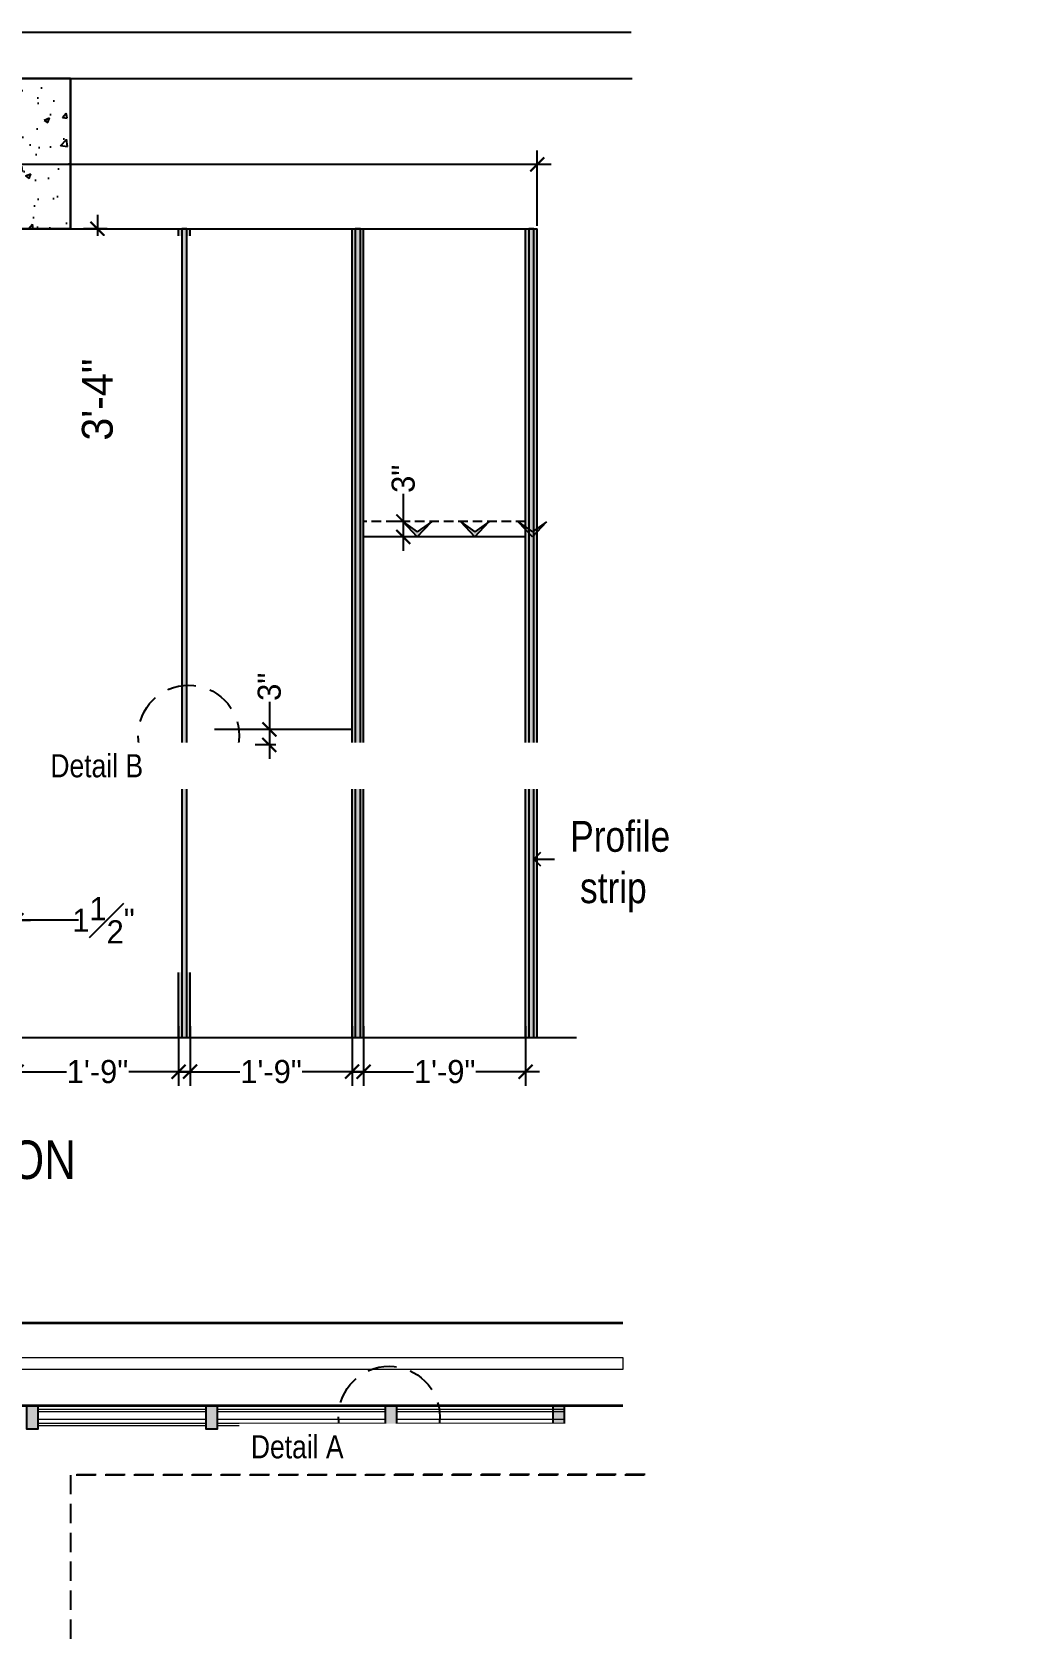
# Model space of a CAD drawing. Header units: inches. Extents: x -137722 to 81594, y -22256 to -1207.
# Drawn here: x -61846.1 to -61719.6, y -2160.4 to -1950.7 of the extents above; entities that cross this region are included whole.
import ezdxf

# ---------------------------------------------------------------- set-up
doc = ezdxf.new("R2010")
doc.units = ezdxf.units.IN
doc.header["$LTSCALE"] = 0.05
doc.header["$MEASUREMENT"] = 0
doc.header["$PDMODE"] = 3
doc.header["$PDSIZE"] = -4
doc.linetypes.add('A2-XREF-115_FURN$0$HIDDEN', pattern=[0.375, 0.25, -0.125])
doc.linetypes.add('DASHED2', pattern=[0.375, 0.25, -0.125])
doc.layers.get('Defpoints').update_dxf_attribs({"linetype": 'DASHED2'})
for name, color, linetype in [('beam', 7, 'Continuous'), ('Civil Dimension - Text', 7, 'Continuous'), ('Flooring Hatch', 251, 'Continuous'), ('text', 176, 'Continuous')]:
    doc.layers.add(name, color=color, linetype=linetype)
doc.layers.add('FURNITURE', color=36, linetype='Continuous', lineweight=18)
doc.layers.add('WALL', color=7, linetype='Continuous', lineweight=35)
doc.styles.add('4MMOF3-8', font='ARIALN.TTF', dxfattribs={"height": 5.12})
doc.styles.add('9-128OF1-4', font='stylu.ttf')
doc.dimstyles.new('DIM 1-4', dxfattribs={"dimtxt": 3.0792, "dimasz": 1.82, "dimexe": 1.82, "dimexo": 0, "dimgap": 0.09, "dimtad": 0, "dimzin": 0, "dimdsep": 46, "dimlunit": 4, "dimtxsty": '9-128OF1-4', "dimblk": 'ARCHTICK', "dimcen": 1.8125, "dimdle": 1.82, "dimclrd": 8, "dimclre": 8, "dimadec": 0, "dimazin": 0, "dimtfac": 1, "dimtofl": 0, "dimtmove": 0, "dimatfit": 3, "dimldrblk": 'OPEN90', "dimfxl": 1, "dimtolj": 1, "dimtzin": 0, "dimlwd": -1, "dimarcsym": 0})

# ---------------------------------------------------------------- blocks, each defined once
blk = doc.blocks.new('_ArchTick')
at = {"color": 0, "const_width": 0.15}
blk.add_lwpolyline([(-0.5, -0.5), (0.5, 0.5)], dxfattribs=at)
blk = doc.blocks.new('*D436')
at = {"layer": 'Civil Dimension - Text', "color": 8, "ltscale": 50, "transparency": 16777216}
for p, q in [((-61837.61, -1974.37), (-61837.61, -1992.3)), ((-61837.61, -2018.01), (-61837.61, -2004.45))]:
    blk.add_line(p, q, dxfattribs=at)
at = {"layer": 'Civil Dimension - Text', "color": 8, "lineweight": -2, "ltscale": 50, "transparency": 16777216}
for p, q in [((-61836.36, -1976.19), (-61839.43, -1976.19)), ((-61837.61, -2016.19), (-61839.43, -2016.19))]:
    blk.add_line(p, q, dxfattribs=at)
at = {"layer": 'Defpoints', "color": 0, "ltscale": 50, "transparency": 16777216}
for p in [(-61836.36, -1976.19), (-61837.61, -2016.19), (-61837.61, -2016.19)]:
    blk.add_point(p, dxfattribs=at)
at = {"layer": 'Civil Dimension - Text', "color": 8, "ltscale": 50, "transparency": 16777216, "xscale": 1.82, "yscale": 1.82, "zscale": 1.82}
for p, rotation in [((-61837.61, -1976.19), 90), ((-61837.61, -2016.19), 270)]:
    blk.add_blockref('_ArchTick', p, dxfattribs=dict(at, rotation=rotation))
at = {"layer": 'Civil Dimension - Text', "color": 0, "ltscale": 50, "transparency": 16777216, "insert": (-61837.61, -1998.37), "char_height": 4, "attachment_point": 5, "rotation": 90, "style": '9-128OF1-4'}
blk.add_mtext('\\A1;3\'-4"', dxfattribs=at)
blk = doc.blocks.new('_Open90')
at = {"color": 0, "linetype": 'ByBlock', "lineweight": -2}
for p, q in [((0, 0), (-1, 0)), ((-0.5, 0.5), (0, 0)), ((0, 0), (-0.5, -0.5))]:
    blk.add_line(p, q, dxfattribs=at)
blk = doc.blocks.new('*D440')
at = {"layer": 'Civil Dimension - Text', "color": 8, "lineweight": -2, "ltscale": 50, "transparency": 16777216}
for p, q in [((-61848.12, -2079.72), (-61848.12, -2087.44)), ((-61827.09, -2079.72), (-61827.09, -2087.44))]:
    blk.add_line(p, q, dxfattribs=at)
at = {"layer": 'Civil Dimension - Text', "color": 8, "ltscale": 50, "transparency": 16777216}
for p, q in [((-61849.94, -2085.62), (-61841.65, -2085.62)), ((-61825.27, -2085.62), (-61833.56, -2085.62))]:
    blk.add_line(p, q, dxfattribs=at)
at = {"layer": 'Defpoints', "color": 0, "ltscale": 50, "transparency": 16777216}
for p in [(-61848.12, -2079.72), (-61827.09, -2079.72), (-61848.12, -2085.62)]:
    blk.add_point(p, dxfattribs=at)
at = {"layer": 'Civil Dimension - Text', "color": 8, "ltscale": 50, "transparency": 16777216, "xscale": 1.82, "yscale": 1.82, "zscale": 1.82, "rotation": 180}
blk.add_blockref('_ArchTick', (-61848.12, -2085.62), dxfattribs=at)
at = {"layer": 'Civil Dimension - Text', "color": 8, "ltscale": 50, "transparency": 16777216, "xscale": 1.82, "yscale": 1.82, "zscale": 1.82}
blk.add_blockref('_ArchTick', (-61827.09, -2085.62), dxfattribs=at)
at = {"layer": 'Civil Dimension - Text', "color": 0, "ltscale": 50, "transparency": 16777216, "insert": (-61837.61, -2085.62), "char_height": 3, "attachment_point": 5, "style": '9-128OF1-4'}
blk.add_mtext('\\A1;1\'-9"', dxfattribs=at)
blk = doc.blocks.new('*D441')
at = {"layer": 'Civil Dimension - Text', "color": 8, "lineweight": -2, "ltscale": 50, "transparency": 16777216}
for p, q in [((-61825.59, -2079.72), (-61825.59, -2087.44)), ((-61804.56, -2079.72), (-61804.56, -2087.44))]:
    blk.add_line(p, q, dxfattribs=at)
at = {"layer": 'Civil Dimension - Text', "color": 8, "ltscale": 50, "transparency": 16777216}
for p, q in [((-61827.41, -2085.62), (-61819.12, -2085.62)), ((-61802.74, -2085.62), (-61811.03, -2085.62))]:
    blk.add_line(p, q, dxfattribs=at)
at = {"layer": 'Defpoints', "color": 0, "ltscale": 50, "transparency": 16777216}
for p in [(-61825.59, -2079.72), (-61804.56, -2079.72), (-61825.59, -2085.62)]:
    blk.add_point(p, dxfattribs=at)
at = {"layer": 'Civil Dimension - Text', "color": 8, "ltscale": 50, "transparency": 16777216, "xscale": 1.82, "yscale": 1.82, "zscale": 1.82, "rotation": 180}
blk.add_blockref('_ArchTick', (-61825.59, -2085.62), dxfattribs=at)
at = {"layer": 'Civil Dimension - Text', "color": 8, "ltscale": 50, "transparency": 16777216, "xscale": 1.82, "yscale": 1.82, "zscale": 1.82}
blk.add_blockref('_ArchTick', (-61804.56, -2085.62), dxfattribs=at)
at = {"layer": 'Civil Dimension - Text', "color": 0, "ltscale": 50, "transparency": 16777216, "insert": (-61815.08, -2085.62), "char_height": 3, "attachment_point": 5, "style": '9-128OF1-4'}
blk.add_mtext('\\A1;1\'-9"', dxfattribs=at)
blk = doc.blocks.new('*D442')
at = {"layer": 'Civil Dimension - Text', "color": 8, "lineweight": -2, "ltscale": 50, "transparency": 16777216}
for p, q in [((-61803.06, -2079.72), (-61803.06, -2087.44)), ((-61782.03, -2079.72), (-61782.03, -2087.44))]:
    blk.add_line(p, q, dxfattribs=at)
at = {"layer": 'Civil Dimension - Text', "color": 8, "ltscale": 50, "transparency": 16777216}
for p, q in [((-61804.88, -2085.62), (-61796.59, -2085.62)), ((-61780.21, -2085.62), (-61788.5, -2085.62))]:
    blk.add_line(p, q, dxfattribs=at)
at = {"layer": 'Defpoints', "color": 0, "ltscale": 50, "transparency": 16777216}
for p in [(-61803.06, -2079.72), (-61782.03, -2079.72), (-61803.06, -2085.62)]:
    blk.add_point(p, dxfattribs=at)
at = {"layer": 'Civil Dimension - Text', "color": 8, "ltscale": 50, "transparency": 16777216, "xscale": 1.82, "yscale": 1.82, "zscale": 1.82, "rotation": 180}
blk.add_blockref('_ArchTick', (-61803.06, -2085.62), dxfattribs=at)
at = {"layer": 'Civil Dimension - Text', "color": 8, "ltscale": 50, "transparency": 16777216, "xscale": 1.82, "yscale": 1.82, "zscale": 1.82}
blk.add_blockref('_ArchTick', (-61782.03, -2085.62), dxfattribs=at)
at = {"layer": 'Civil Dimension - Text', "color": 0, "ltscale": 50, "transparency": 16777216, "insert": (-61792.54, -2085.62), "char_height": 3, "attachment_point": 5, "style": '9-128OF1-4'}
blk.add_mtext('\\A1;1\'-9"', dxfattribs=at)
blk = doc.blocks.new('*D497')
at = {"layer": 'Civil Dimension - Text', "color": 8, "lineweight": -2, "ltscale": 50, "transparency": 16777216}
for p, q in [((-61917.22, -1976.17), (-61917.22, -1966.02)), ((-61780.53, -1975.82), (-61780.53, -1966.02))]:
    blk.add_line(p, q, dxfattribs=at)
at = {"layer": 'Civil Dimension - Text', "color": 8, "ltscale": 50, "transparency": 16777216}
for p, q in [((-61919.04, -1967.84), (-61881.08, -1967.84)), ((-61778.71, -1967.84), (-61864.05, -1967.84))]:
    blk.add_line(p, q, dxfattribs=at)
at = {"layer": 'Defpoints', "color": 0, "ltscale": 50, "transparency": 16777216}
for p in [(-61780.53, -1967.84), (-61917.22, -1976.17), (-61780.53, -1975.82)]:
    blk.add_point(p, dxfattribs=at)
at = {"layer": 'Civil Dimension - Text', "color": 8, "ltscale": 50, "transparency": 16777216, "xscale": 1.82, "yscale": 1.82, "zscale": 1.82, "rotation": 180}
blk.add_blockref('_ArchTick', (-61917.22, -1967.84), dxfattribs=at)
at = {"layer": 'Civil Dimension - Text', "color": 8, "ltscale": 50, "transparency": 16777216, "xscale": 1.82, "yscale": 1.82, "zscale": 1.82}
blk.add_blockref('_ArchTick', (-61780.53, -1967.84), dxfattribs=at)
at = {"layer": 'Civil Dimension - Text', "color": 0, "ltscale": 50, "transparency": 16777216, "insert": (-61872.57, -1967.84), "char_height": 3, "attachment_point": 5, "style": '9-128OF1-4'}
blk.add_mtext('\\A1;11\'-4{\\H1x;\\S5#8;}"', dxfattribs=at)
blk = doc.blocks.new('adwawd')
at = {"layer": 'Flooring Hatch', "ltscale": 50, "true_color": 0xcd6928, "transparency": 33554687}
h = blk.add_hatch(color=32, dxfattribs=at)
h.dxf.hatch_style = 1
h.paths.add_polyline_path([(-77941.34, -7094.04), (-77946.01, -7099.05), (-77941.34, -7095.73), (-77936.68, -7099.05)])
at = {"layer": 'Civil Dimension - Text', "color": 2, "ltscale": 50}
for p, q in [((-77941.34, -7094.04), (-77946.01, -7099.05)), ((-77946.01, -7099.05), (-77941.34, -7095.73)), ((-77941.34, -7094.04), (-77936.68, -7099.05)), ((-77936.68, -7099.05), (-77941.34, -7095.73))]:
    blk.add_line(p, q, dxfattribs=at)
blk = doc.blocks.new('*D590')
at = {"layer": 'Civil Dimension - Text', "color": 8, "lineweight": -2, "ltscale": 50, "transparency": 16777216}
for p, q in [((-61849.62, -2065.24), (-61849.62, -2067.78)), ((-61848.12, -2065.24), (-61848.12, -2067.78))]:
    blk.add_line(p, q, dxfattribs=at)
at = {"layer": 'Civil Dimension - Text', "color": 8, "ltscale": 50, "transparency": 16777216}
for p, q in [((-61851.44, -2065.96), (-61846.3, -2065.96)), ((-61840.07, -2065.96), (-61848.12, -2065.96))]:
    blk.add_line(p, q, dxfattribs=at)
at = {"layer": 'Defpoints', "color": 0, "ltscale": 50, "transparency": 16777216}
for p in [(-61849.62, -2065.24), (-61848.12, -2065.24), (-61848.12, -2065.96)]:
    blk.add_point(p, dxfattribs=at)
at = {"layer": 'Civil Dimension - Text', "color": 8, "ltscale": 50, "transparency": 16777216, "xscale": 1.82, "yscale": 1.82, "zscale": 1.82, "rotation": 180}
blk.add_blockref('_ArchTick', (-61849.62, -2065.96), dxfattribs=at)
at = {"layer": 'Civil Dimension - Text', "color": 8, "ltscale": 50, "transparency": 16777216, "xscale": 1.82, "yscale": 1.82, "zscale": 1.82}
blk.add_blockref('_ArchTick', (-61848.12, -2065.96), dxfattribs=at)
at = {"layer": 'Civil Dimension - Text', "color": 0, "ltscale": 50, "transparency": 16777216, "insert": (-61836.83, -2065.96), "char_height": 3, "attachment_point": 5, "style": '9-128OF1-4'}
blk.add_mtext('\\A1;1{\\H1x;\\S1#2;}"', dxfattribs=at)
blk = doc.blocks.new('*D599')
at = {"layer": 'Civil Dimension - Text', "color": 8, "ltscale": 50, "transparency": 16777216}
for p, q in [((-61815.3, -2037.6), (-61815.3, -2041.19)), ((-61815.3, -2039.37), (-61815.3, -2045.01))]:
    blk.add_line(p, q, dxfattribs=at)
at = {"layer": 'Civil Dimension - Text', "color": 8, "lineweight": -2, "ltscale": 50, "transparency": 16777216}
for p, q in [((-61814.44, -2041.19), (-61817.12, -2041.19)), ((-61814.44, -2043.19), (-61817.12, -2043.19))]:
    blk.add_line(p, q, dxfattribs=at)
at = {"layer": 'Defpoints', "color": 0, "ltscale": 50, "transparency": 16777216}
for p in [(-61814.44, -2041.19), (-61815.3, -2043.19), (-61814.44, -2043.19)]:
    blk.add_point(p, dxfattribs=at)
at = {"layer": 'Civil Dimension - Text', "color": 8, "ltscale": 50, "transparency": 16777216, "xscale": 1.82, "yscale": 1.82, "zscale": 1.82}
for p, rotation in [((-61815.3, -2041.19), 90), ((-61815.3, -2043.19), 270)]:
    blk.add_blockref('_ArchTick', p, dxfattribs=dict(at, rotation=rotation))
at = {"layer": 'Civil Dimension - Text', "color": 0, "ltscale": 50, "transparency": 16777216, "insert": (-61815.3, -2035.65), "char_height": 3, "attachment_point": 5, "rotation": 90, "style": '9-128OF1-4'}
blk.add_mtext('\\A1;3"', dxfattribs=at)
blk = doc.blocks.new('*D600')
at = {"layer": 'Civil Dimension - Text', "color": 8, "ltscale": 50, "transparency": 16777216}
for p, q in [((-61797.91, -2010.6), (-61797.91, -2014.19)), ((-61797.91, -2012.37), (-61797.91, -2018.01))]:
    blk.add_line(p, q, dxfattribs=at)
at = {"layer": 'Civil Dimension - Text', "color": 8, "lineweight": -2, "ltscale": 50, "transparency": 16777216}
for p, q in [((-61797.04, -2014.19), (-61799.73, -2014.19)), ((-61797.04, -2016.19), (-61799.73, -2016.19))]:
    blk.add_line(p, q, dxfattribs=at)
at = {"layer": 'Defpoints', "color": 0, "ltscale": 50, "transparency": 16777216}
for p in [(-61797.04, -2014.19), (-61797.91, -2016.19), (-61797.04, -2016.19)]:
    blk.add_point(p, dxfattribs=at)
at = {"layer": 'Civil Dimension - Text', "color": 8, "ltscale": 50, "transparency": 16777216, "xscale": 1.82, "yscale": 1.82, "zscale": 1.82}
for p, rotation in [((-61797.91, -2014.19), 90), ((-61797.91, -2016.19), 270)]:
    blk.add_blockref('_ArchTick', p, dxfattribs=dict(at, rotation=rotation))
at = {"layer": 'Civil Dimension - Text', "color": 0, "ltscale": 50, "transparency": 16777216, "insert": (-61797.91, -2008.65), "char_height": 3, "attachment_point": 5, "rotation": 90, "style": '9-128OF1-4'}
blk.add_mtext('\\A1;3"', dxfattribs=at)

msp = doc.modelspace()

# ---------------------------------------------------------------- hatches: boundary and pattern name
at = {"ltscale": 50, "true_color": 0xb3691e}
h = msp.add_hatch(color=32, dxfattribs=at)
h.dxf.hatch_style = 1
h.paths.add_polyline_path([(-61825.5914, -1976.1893), (-61827.0914, -1976.1893), (-61827.0914, -2081.1893), (-61825.5914, -2081.1893)])
h = msp.add_hatch(color=32, dxfattribs=at)
h.dxf.hatch_style = 1
h.paths.add_polyline_path([(-61803.0602, -1976.1893), (-61804.5602, -1976.1893), (-61804.5602, -2081.1893), (-61803.0602, -2081.1893)])
at = {"ltscale": 50, "true_color": 0xf1eb1f}
h = msp.add_hatch(color=2, dxfattribs=at)
h.dxf.hatch_style = 1
h.paths.add_polyline_path([(-61804.1402, -2081.1893), (-61803.4802, -2081.1893), (-61803.4802, -1976.1893), (-61804.1402, -1976.1893)])
at = {"ltscale": 50, "true_color": 0xb3691e}
h = msp.add_hatch(color=32, dxfattribs=at)
h.dxf.hatch_style = 1
h.paths.add_polyline_path([(-61780.529, -1976.1893), (-61782.029, -1976.1893), (-61782.029, -2081.1893), (-61780.529, -2081.1893)])
at = {"ltscale": 50, "true_color": 0xf1eb1f}
h = msp.add_hatch(color=2, dxfattribs=at)
h.dxf.hatch_style = 1
h.paths.add_polyline_path([(-61781.609, -2081.1898), (-61780.949, -2081.1898), (-61780.949, -1976.1898), (-61781.609, -1976.1898)])
at = {"ltscale": 50, "true_color": 0xb3691e}
h = msp.add_hatch(color=32, dxfattribs=at)
h.dxf.hatch_style = 1
h.paths.add_polyline_path([(-61846.8226, -2131.9734), (-61845.3226, -2131.9734), (-61845.3226, -2128.9734), (-61846.8226, -2128.9734)])
h = msp.add_hatch(color=32, dxfattribs=at)
h.dxf.hatch_style = 1
h.paths.add_polyline_path([(-61823.5414, -2131.9734), (-61822.0414, -2131.9734), (-61822.0414, -2128.9734), (-61823.5414, -2128.9734)])
h = msp.add_hatch(color=32, dxfattribs=at)
h.dxf.hatch_style = 1
h.paths.add_polyline_path([(-61800.2602, -2131.9734), (-61798.7602, -2131.9734), (-61798.7602, -2128.9734), (-61800.2602, -2128.9734)])
h = msp.add_hatch(color=32, dxfattribs=at)
h.dxf.hatch_style = 1
h.paths.add_polyline_path([(-61778.479, -2131.9734), (-61776.979, -2131.9734), (-61776.979, -2128.9734), (-61778.479, -2128.9734)])

# ---------------------------------------------------------------- linework, layer by layer
at = {"ltscale": 50}
for p, q in [((-61936.4662, -1950.6893), (-61768.3174, -1950.6893)), ((-61936.4662, -1956.6893), (-61768.2123, -1956.6893)), ((-61917.2162, -1976.1893), (-61780.529, -1976.1893)), ((-61827.0914, -2081.1893), (-61827.0914, -1976.1893)), ((-61825.5914, -2081.1893), (-61825.5914, -1976.1893)), ((-61804.5602, -2081.1893), (-61804.5602, -1976.1893)), ((-61803.0602, -2081.1893), (-61803.0602, -1976.1893)), ((-61782.029, -2081.1893), (-61782.029, -1976.1893)), ((-61780.529, -2081.1893), (-61780.529, -1976.1893)), ((-61827.0914, -2016.1893), (-61848.1226, -2016.1893)), ((-61782.029, -2016.1893), (-61803.0602, -2016.1893)), ((-61804.5602, -2041.1893), (-61825.5914, -2041.1893))]:
    msp.add_line(p, q, dxfattribs=at)
at = {"linetype": 'A2-XREF-115_FURN$0$HIDDEN', "ltscale": 100}
for p, q in [((-61827.0914, -2014.1893), (-61848.1226, -2014.1893)), ((-61782.029, -2014.1893), (-61803.0602, -2014.1893)), ((-61804.5602, -2043.1893), (-61825.5914, -2043.1893))]:
    msp.add_line(p, q, dxfattribs=at)
at = {"ltscale": 50}
for points in [[(-61804.1402, -2081.1893), (-61803.4802, -2081.1893), (-61803.4802, -1976.1893), (-61804.1402, -1976.1893)], [(-61781.609, -2081.1898), (-61780.949, -2081.1898), (-61780.949, -1976.1898), (-61781.609, -1976.1898)], [(-61846.8226, -2128.9734), (-61846.8226, -2131.9734), (-61845.3226, -2131.9734), (-61845.3226, -2128.9734)], [(-61823.5414, -2128.9734), (-61823.5414, -2131.9734), (-61822.0414, -2131.9734), (-61822.0414, -2128.9734)], [(-61800.2602, -2128.9734), (-61800.2602, -2131.9734), (-61798.7602, -2131.9734), (-61798.7602, -2128.9734)], [(-61778.479, -2128.9734), (-61778.479, -2131.9734), (-61776.979, -2131.9734), (-61776.979, -2128.9734)]]:
    msp.add_lwpolyline(points, close=True, dxfattribs=at)
at = {"color": 5, "lineweight": 13}
msp.add_lwpolyline([(-61769.3884, -2124.2811), (-61917.2162, -2124.2811), (-61917.2162, -2122.7193), (-61769.3884, -2122.7193)], close=True, dxfattribs=at)
at = {"linetype": 'A2-XREF-115_FURN$0$HIDDEN', "ltscale": 300}
msp.add_circle((-61799.7475, -2130.4183), 6.5649, dxfattribs=at)
at = {"layer": 'beam', "color": 251, "linetype": 'A2-XREF-115_FURN$0$HIDDEN', "ltscale": 200, "true_color": 0x636466}
for p, q in [((-61841.1087, -2137.9734), (-61841.1087, -2160.3911)), ((-61766.5273, -2137.8911), (-61841.001, -2137.9734))]:
    msp.add_line(p, q, dxfattribs=at)
at = {"layer": 'beam', "color": 9, "linetype": 'A2-XREF-115_FURN$0$HIDDEN', "ltscale": 200, "true_color": 0xc7c8ca}
msp.add_line((-61766.6349, -2137.9734), (-61841.1087, -2137.9734), dxfattribs=at)
at = {"layer": 'Civil Dimension - Text', "ltscale": 50}
msp.add_line((-61949.4329, -2081.1893), (-61775.4234, -2081.1893), dxfattribs=at)
at = {"layer": 'FURNITURE', "color": 6, "ltscale": 50}
for p, q in [((-61780.529, -1976.1893), (-61780.529, -2078.1893)), ((-61780.529, -2078.1893), (-61780.529, -2080.1893))]:
    msp.add_line(p, q, dxfattribs=at)
at = {"layer": 'FURNITURE', "ltscale": 50}
for p, q in [((-61823.5414, -2129.4734), (-61845.3226, -2129.4734)), ((-61823.5414, -2129.7834), (-61845.3226, -2129.7834)), ((-61800.2602, -2129.4734), (-61822.0414, -2129.4734)), ((-61800.2602, -2129.7834), (-61822.0414, -2129.7834)), ((-61776.979, -2129.4734), (-61798.7602, -2129.4734)), ((-61776.979, -2129.7834), (-61798.7602, -2129.7834)), ((-61823.5414, -2130.7834), (-61845.3226, -2130.7834)), ((-61823.5414, -2131.2834), (-61845.3226, -2131.2834)), ((-61823.5414, -2131.5934), (-61845.3226, -2131.5934)), ((-61800.2602, -2130.7834), (-61822.0414, -2130.7834)), ((-61800.2602, -2131.2834), (-61822.0414, -2131.2834)), ((-61800.2602, -2131.5934), (-61822.0414, -2131.5934)), ((-61776.979, -2130.7834), (-61798.7602, -2130.7834)), ((-61776.979, -2131.2834), (-61798.7602, -2131.2834)), ((-61776.979, -2131.5934), (-61798.7602, -2131.5934))]:
    msp.add_line(p, q, dxfattribs=at)
at = {"layer": 'WALL'}
for p, q in [((-61917.2162, -2118.2234), (-61769.3884, -2118.2234)), ((-61769.3884, -2128.9734), (-61917.2162, -2128.9734))]:
    msp.add_line(p, q, dxfattribs=at)

# ---------------------------------------------------------------- block references
at = {"layer": 'Civil Dimension - Text', "yscale": 0.3918184986101589, "zscale": 0.3918184986101589, "rotation": 180}
for p, xscale in [((-92381.5205, -4795.7642), 0.3918184986101589), ((-31296.3259, -4795.7642), -0.3918184986101589), ((-31288.8517, -4795.7642), -0.3918184986101589), ((-92334.9581, -4795.7642), 0.3918184986101589), ((-31249.7635, -4795.7642), -0.3918184986101589), ((-31242.2893, -4795.7642), -0.3918184986101589)]:
    msp.add_blockref('adwawd', p, dxfattribs=dict(at, xscale=xscale))
at = {"layer": 'Civil Dimension - Text', "yscale": 0.3918184986101589, "zscale": 0.3918184986101589}
for p, xscale in [((-92358.0352, 736.3857), -0.3918184986101589), ((-92350.561, 736.3857), -0.3918184986101589), ((-31265.3664, 736.3857), 0.3918184986101589)]:
    msp.add_blockref('adwawd', p, dxfattribs=dict(at, xscale=xscale))

# ---------------------------------------------------------------- texts
at = {"layer": 'text', "ltscale": 50, "insert": (-61930.787, -2097.0807), "char_height": 5, "width": 114.605514, "attachment_point": 4, "style": '4MMOF3-8', "bg_fill": 2}
msp.add_mtext('SLIM TILES DISPLAY ELEVATION', dxfattribs=at)
at = {"layer": 'text', "ltscale": 50, "char_height": 3, "attachment_point": 6, "style": '4MMOF3-8', "bg_fill": 2}
for s, insert in [('{\\fStylus BT|b0|i0|c0|p34;ELEVATION}', (-61614.7855, -2095.8884)), ('{\\fStylus BT|b0|i0|c0|p34;BG DISPLAY}', (-61591.5875, -2126.8932))]:
    msp.add_mtext_dynamic_manual_height_columns(s, width=164.542099, gutter_width=15.396, heights=[0], dxfattribs=dict(at, insert=insert))

# ---------------------------------------------------------------- dimensions: what is measured, and where the dimension line sits
at = {"layer": 'Civil Dimension - Text', "ltscale": 50}
dim = msp.add_linear_dim(base=(-61780.529, -1967.8424), p1=(-61917.2162, -1976.1679), p2=(-61780.529, -1975.8184), dimstyle='DIM 1-4', override={"dimtxt": 3, "dimdec": 3, "dimtdec": 3, "dimtmove": 1, "dimfxl": 0, "dimfrac": 1, "dimarcsym": 1}, dxfattribs=at)
dim.commit()
dim.dimension.update_dxf_attribs({"geometry": '*D497', "text_midpoint": (-61872.5653, -1967.8424), "dimtype": 160})
dim = msp.add_linear_dim(base=(-61837.607, -2016.1893), p1=(-61836.3621, -1976.1893), p2=(-61837.607, -2016.1893), angle=90, dimstyle='DIM 1-4', override={"dimtxt": 4, "dimdec": 3, "dimtdec": 3, "dimtmove": 1, "dimfxl": 0, "dimfrac": 1, "dimarcsym": 1}, dxfattribs=at)
dim.commit()
dim.dimension.update_dxf_attribs({"geometry": '*D436', "text_midpoint": (-61837.607, -1998.3742), "dimtype": 160})
dim = msp.add_linear_dim(base=(-61797.9101, -2016.1893), p1=(-61797.0438, -2014.1893), p2=(-61797.0438, -2016.1893), angle=90, text='3"', dimstyle='DIM 1-4', override={"dimtxt": 3, "dimdec": 3, "dimtdec": 3, "dimtmove": 1, "dimfxl": 0, "dimfrac": 1, "dimarcsym": 1}, dxfattribs=at)
dim.commit()
dim.dimension.update_dxf_attribs({"geometry": '*D600', "text_midpoint": (-61796.4876, -2008.6477), "dimtype": 160})
for base, p1, p2, picture, middle in [((-61848.1226, -2085.6216), (-61827.0914, -2079.7218), (-61848.1226, -2079.7218), '*D440', (-61837.607, -2085.6216)), ((-61825.5914, -2085.6216), (-61804.5602, -2079.7218), (-61825.5914, -2079.7218), '*D441', (-61815.0758, -2085.6216)), ((-61803.0602, -2085.6216), (-61782.029, -2079.7218), (-61803.0602, -2079.7218), '*D442', (-61792.5446, -2085.6216))]:
    dim = msp.add_linear_dim(base=base, p1=p1, p2=p2, dimstyle='DIM 1-4', override={"dimtxt": 3, "dimdec": 3, "dimtdec": 3, "dimtmove": 1, "dimfxl": 0, "dimfrac": 1, "dimarcsym": 1}, dxfattribs=at)
    dim.commit()
    dim.dimension.update_dxf_attribs({"geometry": picture, "text_midpoint": middle})

# ---------------------------------------------------------------- leaders
msp.add_leader([(-61780.949, -2058.0215), (-61768.3198, -2058.0215)], dimstyle='DIM 1-4', override={"dimclrt": 256, "dimfxl": 0, "dimarcsym": 1}, dxfattribs=at)

# ---------------------------------------------------------------- next in the draw order: texts
at = {"layer": 'text', "ltscale": 50, "attachment_point": 4, "style": '4MMOF3-8', "bg_fill": 2}
for s, insert, char_height, width in [('C\\P\\PO\\P\\PL\\P\\PU\\P\\PM\\P\\PN', (-61925.6856, -2024.9292), 5.12, 100.677375), ('Profile\\P strip', (-61776.2413, -2059.0068), 4, 66.281096)]:
    msp.add_mtext(s, dxfattribs=dict(at, insert=insert, char_height=char_height, width=width))
at = {"layer": 'text', "ltscale": 50, "insert": (-61817.6953, -2134.3293), "char_height": 3, "attachment_point": 4, "style": '4MMOF3-8', "bg_fill": 2}
msp.add_mtext_dynamic_manual_height_columns('{\\C242;\\c2564301;Detail A}', width=69.876759, gutter_width=15.396, heights=[0], dxfattribs=at)

# ---------------------------------------------------------------- next in the draw order: hatches: boundary and pattern name
at = {"ltscale": 50, "true_color": 0xf1eb1f}
h = msp.add_hatch(color=2, dxfattribs=at)
h.dxf.hatch_style = 1
h.paths.add_polyline_path([(-61826.6714, -2081.1893), (-61826.0114, -2081.1893), (-61826.0114, -1976.1893), (-61826.6714, -1976.1893)])
at = {"layer": 'Civil Dimension - Text', "ltscale": 50, "true_color": 0x939598}
h = msp.add_hatch(dxfattribs=at)
h.set_pattern_fill('AR-CONC', color=252)
h.set_pattern_definition([(50, (1872.2487, 1300.1725), (7.1726018, -0.62752135), [0.75, -8.25]), (355, (1872.249, 1300.1725), (-1.3875133, 7.5219213), [0.6, -6.6]), (100.451444, (1872.8464, 1300.12), (5.7850885, 6.8943999), [0.6374019, -7.0114211]), (46.1842, (1872.249, 1302.1725), (10.6724133, -1.6551928), [1.125, -12.375]), (96.635635, (1873.138, 1302.035), (9.3466195, 9.741186), [0.9561034, -10.5171376]), (351.184164, (1872.249, 1302.172), (9.3466195, 9.741186), [0.9, -9.9]), (21, (1873.2487, 1301.6725), (5.9690705, -4.0261889), [0.75, -8.25]), (326, (1873.249, 1301.6725), (2.4331533, 7.25150045), [0.6, -6.6]), (71.451445, (1873.746, 1301.337), (8.4022238, 3.2253115), [0.6374019, -7.0114211]), (37.5, (1872.2487, 1300.1725), (0.12159855, 3.32893854), [0, -6.52, 0, -6.7, 0, -6.625]), (7.5, (1872.2487, 1300.1725), (2.63069537, 3.94411712), [0, -3.82, 0, -6.37, 0, -2.525]), (327.5, (1870.0187, 1300.1725), (5.33822436, -0.22554872), [0, -2.5, 0, -7.8, 0, -10.35]), (317.5, (1869.0187, 1300.1725), (5.8318617, 1.00104982), [0, -3.25, 0, -5.18, 0, -7.35])])
h.paths.add_polyline_path([(-61851.1087, -1976.1893), (-61841.1087, -1976.1893), (-61841.1087, -1956.6893), (-61851.1087, -1956.6893)])

# ---------------------------------------------------------------- next in the draw order: linework, layer by layer
at = {"ltscale": 50}
msp.add_lwpolyline([(-61826.6714, -2081.1893), (-61826.0114, -2081.1893), (-61826.0114, -1976.1893), (-61826.6714, -1976.1893)], close=True, dxfattribs=at)
at = {"linetype": 'A2-XREF-115_FURN$0$HIDDEN', "ltscale": 300}
msp.add_circle((-61825.776, -2042.0115), 6.5649, dxfattribs=at)
at = {"layer": 'beam', "lineweight": 30, "ltscale": 50}
msp.add_lwpolyline([(-61841.1087, -1956.6893), (-61851.1087, -1956.6893), (-61851.1087, -1976.1893), (-61841.1087, -1976.1893)], close=True, dxfattribs=at)

# ---------------------------------------------------------------- next in the draw order: dimensions: what is measured, and where the dimension line sits
at = {"layer": 'Civil Dimension - Text', "ltscale": 50}
dim = msp.add_linear_dim(base=(-61848.1226, -2065.965), p1=(-61849.6226, -2065.2411), p2=(-61848.1226, -2065.2411), dimstyle='DIM 1-4', override={"dimtxt": 3, "dimdec": 3, "dimtdec": 3, "dimtmove": 1, "dimfxl": 0, "dimfrac": 1, "dimarcsym": 1}, dxfattribs=at)
dim.commit()
dim.dimension.update_dxf_attribs({"geometry": '*D590', "text_midpoint": (-61836.8264, -2066.3245), "dimtype": 160})

# ---------------------------------------------------------------- next in the draw order: texts
at = {"layer": 'text', "ltscale": 50, "insert": (-61843.7238, -2045.9225), "char_height": 3, "attachment_point": 4, "style": '4MMOF3-8', "bg_fill": 2}
msp.add_mtext_dynamic_manual_height_columns('{\\C242;\\c2564301;Detail B}', width=69.876759, gutter_width=15.396, heights=[0], dxfattribs=at)

# ---------------------------------------------------------------- next in the draw order: dimensions: what is measured, and where the dimension line sits
at = {"layer": 'Civil Dimension - Text', "ltscale": 50}
dim = msp.add_linear_dim(base=(-61815.3049, -2043.1893), p1=(-61814.4385, -2041.1893), p2=(-61814.4385, -2043.1893), angle=90, text='3"', dimstyle='DIM 1-4', override={"dimtxt": 3, "dimdec": 3, "dimtdec": 3, "dimtmove": 1, "dimfxl": 0, "dimfrac": 1, "dimarcsym": 1}, dxfattribs=at)
dim.commit()
dim.dimension.update_dxf_attribs({"geometry": '*D599', "text_midpoint": (-61813.8823, -2035.6477), "dimtype": 160})

doc.saveas('drawing.dxf')
